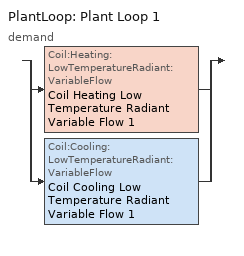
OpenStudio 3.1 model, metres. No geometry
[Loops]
PlantLoop 'Plant Loop 1'
 demand: split
  | Coil:Heating:LowTemperatureRadiant:VariableFlow 'Coil Heating Low Temperature Radiant Variable Flow 1'
  | Coil:Cooling:LowTemperatureRadiant:VariableFlow 'Coil Cooling Low Temperature Radiant Variable Flow 1'
[PlantLoop]
Plant Loop 1: Glycol Concentration=0; Plant Loop Volume {m3}=Autocalculate; Load Distribution Scheme=Optimal
[Sizing:Plant]
Plant Loop 1: Loop Type=Heating; Design Loop Exit Temperature {C}=82; Loop Design Temperature Difference {deltaC}=11; Sizing Option=NonCoincident; Zone Timesteps in Averaging Window=1; Coincident Sizing Factor Mode=None
[Coil:Heating:LowTemperatureRadiant:VariableFlow]
Coil Heating Low Temperature Radiant Variable Flow 1: Maximum Hot Water Flow {m3/s}=0.85; Heating Control Throttling Range {deltaC}=0.65; Heating Control Temperature Schedule=Heating Control Temperature Schedule
[Coil:Cooling:LowTemperatureRadiant:VariableFlow]
Coil Cooling Low Temperature Radiant Variable Flow 1: Maximum Cold Water Flow {m3/s}=1.05; Cooling Control Throttling Range {deltaC}=0.75; Cooling Control Temperature Schedule=Cooling Control Temperature Schedule; Condensation Control Type=VariableOff; Condensation Control Dewpoint Offset {C}=1.3
[Schedule:Constant]
Name | Value
Heating Control Temperature Schedule | 10
Cooling Control Temperature Schedule | 15
